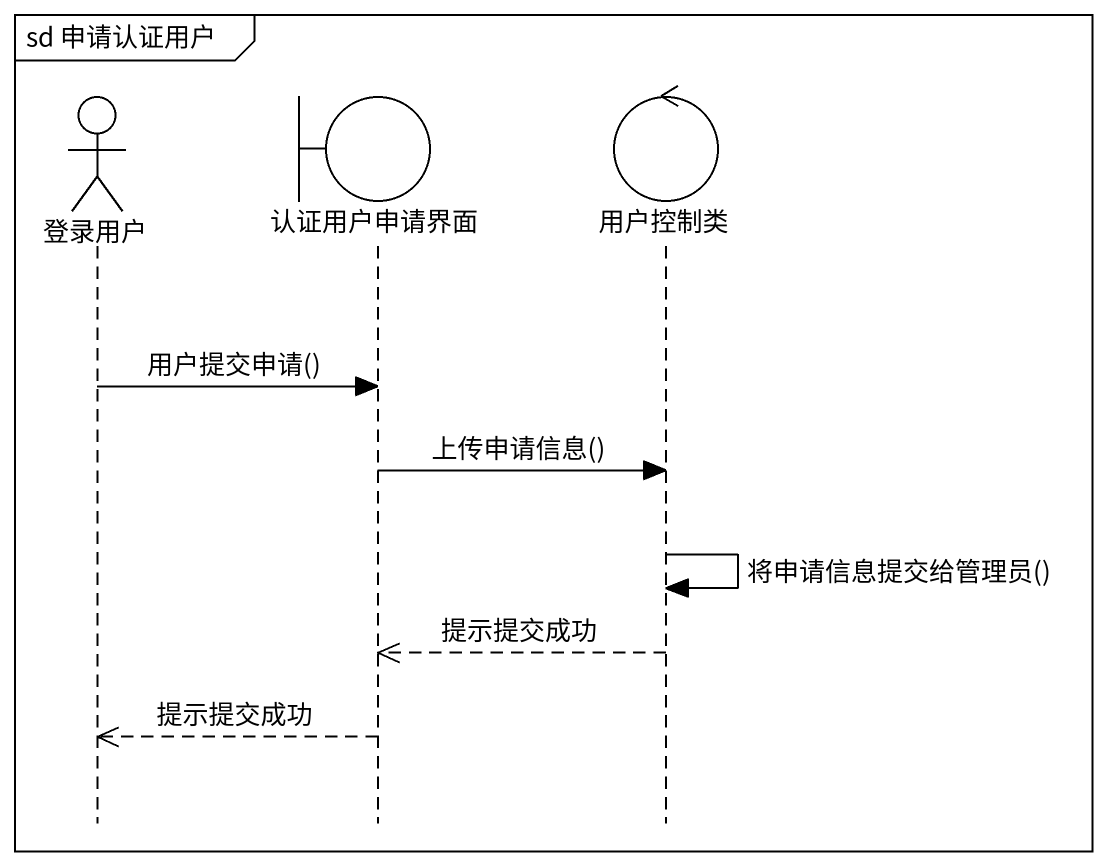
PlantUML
@startuml
mainframe sd 申请认证用户
hide footbox
actor 登录用户
boundary 认证用户申请界面
control 用户控制类

登录用户 -> 认证用户申请界面 : 用户提交申请()
认证用户申请界面 -> 用户控制类 : 上传申请信息()
用户控制类 -> 用户控制类 : 将申请信息提交给管理员()
用户控制类 -->> 认证用户申请界面 : 提示提交成功
认证用户申请界面 -->> 登录用户 : 提示提交成功
@enduml
